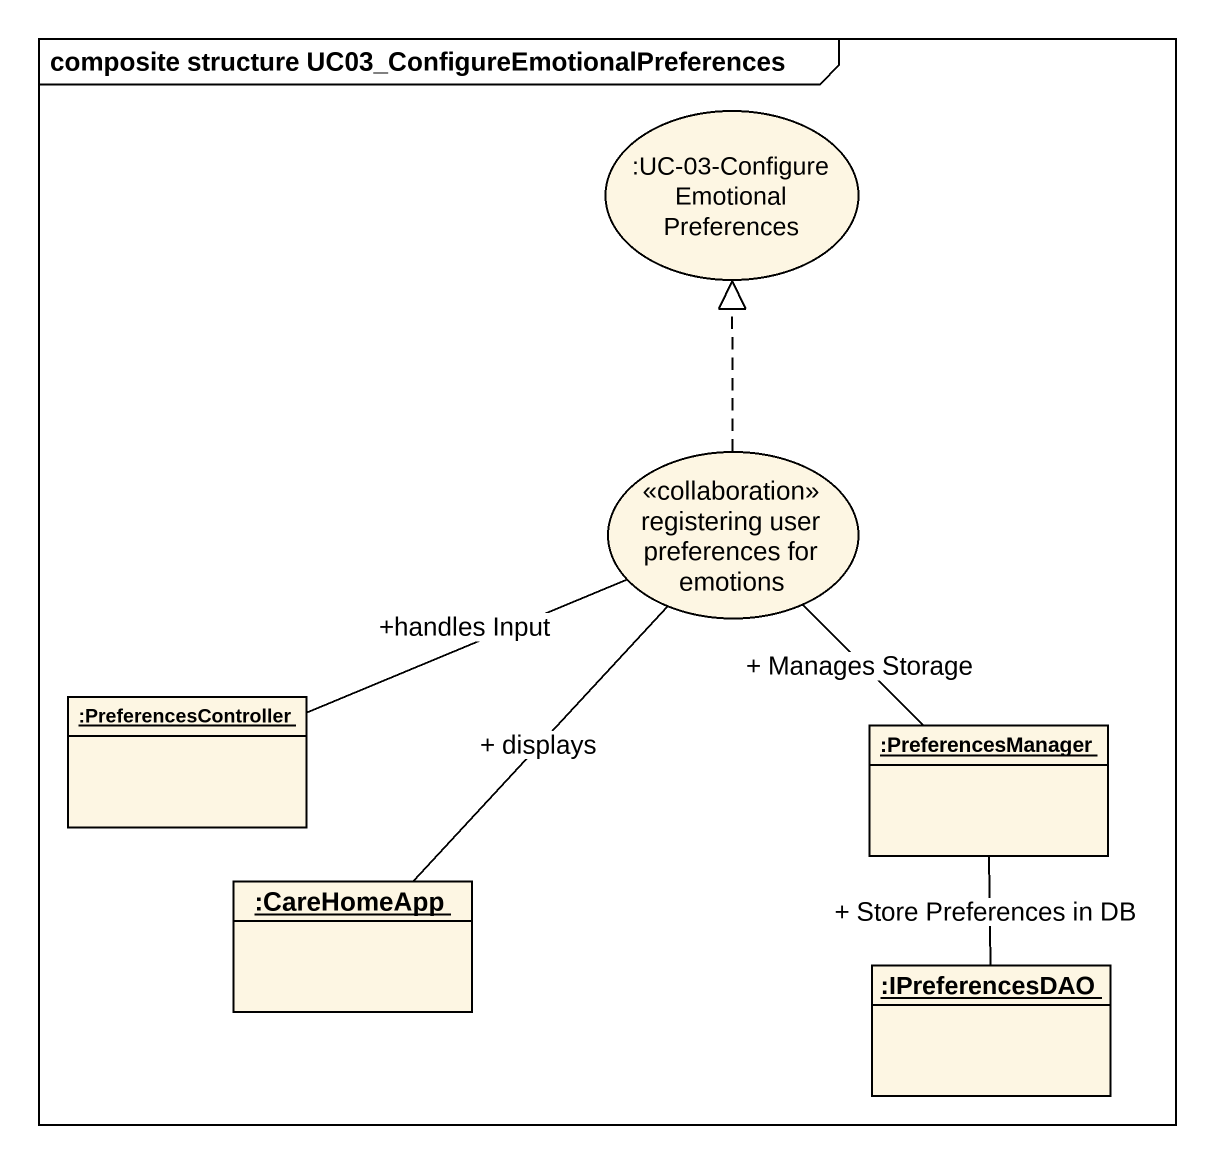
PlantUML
@startuml
mainframe composite structure UC03_ConfigureEmotionalPreferences
allowmixing
hide circle
hide empty members
usecase ":UC-03-Configure Emotional Preferences" as UC_03_Configure_Emotional
usecase "registering user preferences for emotions" as registering_user <<collaboration>>
object ":PreferencesController" as PreferencesController
object ":PreferencesManager" as PreferencesManager
object ":CareHomeApp" as CareHomeApp
object ":IPreferencesDAO" as IPreferencesDAO
registering_user .up.|> UC_03_Configure_Emotional
PreferencesController -right- registering_user : +handles Input
PreferencesManager -up- registering_user : + Manages Storage
CareHomeApp -up- registering_user : + displays
IPreferencesDAO -up- PreferencesManager : + Store Preferences in DB
@enduml
